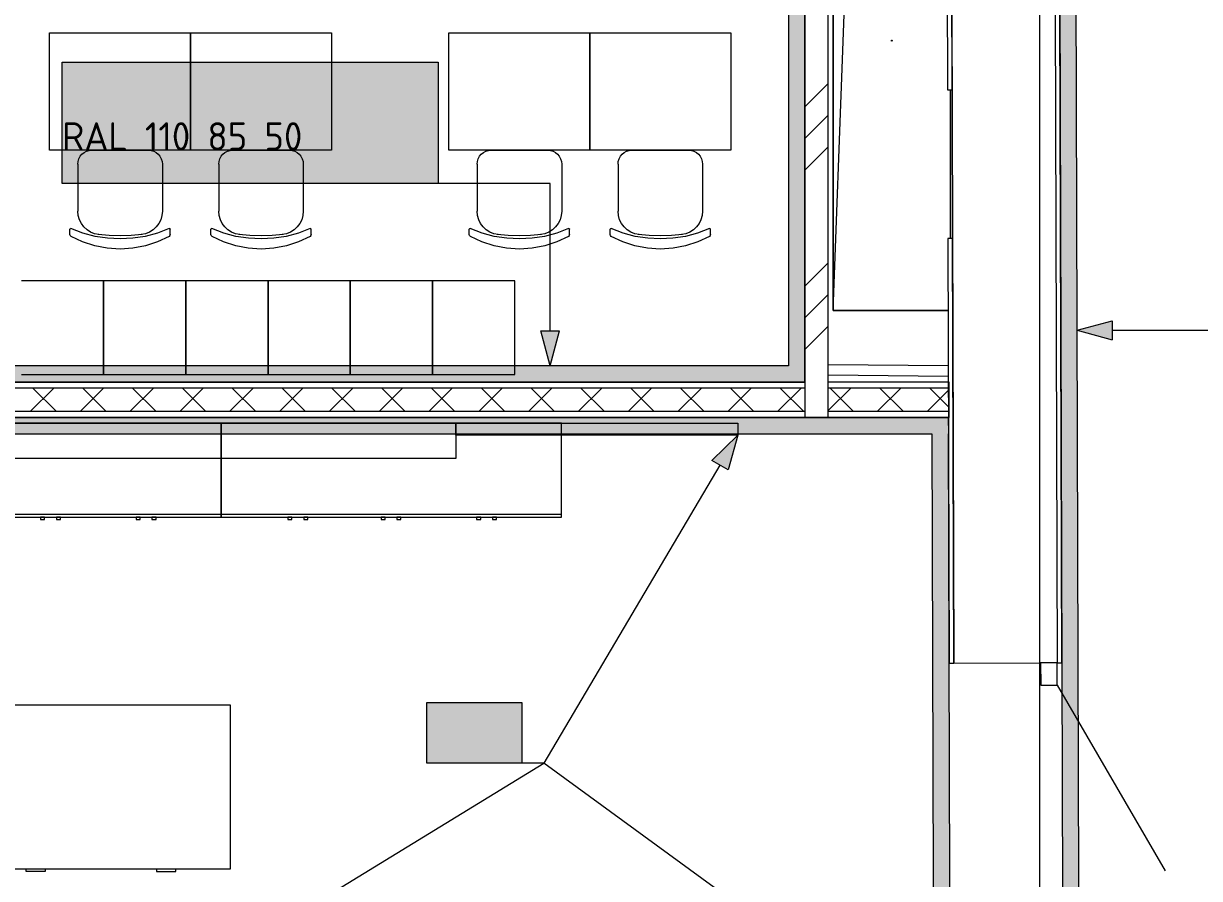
# Model space of a CAD drawing. Header units: millimetres. Extents: x 0 to 1189, y 0 to 841.
# Drawn here: x 260.4 to 310.5, y 551.7 to 588.1 of the extents above; entities that cross this region are included whole.
import ezdxf

# ---------------------------------------------------------------- set-up
doc = ezdxf.new("R2010")
doc.units = ezdxf.units.MM

msp = doc.modelspace()

# ---------------------------------------------------------------- hatches: boundary and pattern name
at = {"true_color": 0xf1d696}
h = msp.add_hatch(color=41, dxfattribs=at)
h.dxf.hatch_style = 2
h.paths.add_polyline_path([(305.511467, 494.621526), (304.811466, 494.621526), (304.343465, 651.257766), (305.043466, 651.257766)])
h = msp.add_hatch(color=41, dxfattribs=at)
h.dxf.hatch_style = 2
h.paths.add_polyline_path([(292.970448, 602.619691), (293.670449, 602.619691), (293.670449, 573.571647), (292.970448, 573.571647)])
at = {"true_color": 0xffffff}
h = msp.add_hatch(color=7, dxfattribs=at)
h.dxf.hatch_style = 2
h.paths.add_polyline_path([(262.0484, 586.504667), (278.061425, 586.504667), (278.061425, 581.327659), (262.0484, 581.327659)])
at = {"true_color": 0x0077b0}
h = msp.add_hatch(color=144, dxfattribs=at)
h.paths.add_polyline_path([(274.828326, 585.108026), (274.828326, 585.915005), (274.798836, 586.071688), (274.709815, 586.202739), (274.581175, 586.289142), (274.424836, 586.318494), (274.26836, 586.289142), (274.137102, 586.202739), (274.049665, 586.071688), (274.021347, 585.915005), (274.021347, 585.108026), (274.049665, 584.951687), (274.137102, 584.823047), (274.26836, 584.734026), (274.424836, 584.704536), (274.581175, 584.734026), (274.709815, 584.823047), (274.798836, 584.951687)])
h.paths.add_polyline_path([(275.028968, 585.108026), (275.017815, 584.98737), (274.984389, 584.875344), (274.928742, 584.77231), (274.850926, 584.678629), (274.759157, 584.60133), (274.657105, 584.54682), (274.54544, 584.514531), (274.424836, 584.503894), (274.303104, 584.514531), (274.191397, 584.54682), (274.089198, 584.60133), (273.995991, 584.678629), (273.918261, 584.77231), (273.862803, 584.875344), (273.829567, 584.98737), (273.818499, 585.108026), (273.818499, 585.915005), (273.829567, 586.036737), (273.862803, 586.148445), (273.918261, 586.250643), (273.995991, 586.34385), (274.089198, 586.421666), (274.191397, 586.477313), (274.303104, 586.510739), (274.424836, 586.521893), (274.545492, 586.510782), (274.657518, 586.477658), (274.760552, 586.422829), (274.854233, 586.346606), (274.930137, 586.252969), (274.984802, 586.149823), (275.017866, 586.037168), (275.028968, 585.915005)])
h = msp.add_hatch(color=144, dxfattribs=at)
h.dxf.hatch_style = 2
h.paths.add_polyline_path([(277.353038, 585.511515), (277.149639, 585.511515), (277.076121, 585.536802), (277.050972, 585.612939), (277.076121, 585.689076), (277.149639, 585.714363), (277.353038, 585.714363), (277.469964, 585.7371), (277.56746, 585.802006), (277.633606, 585.899915), (277.655104, 586.016429), (277.633606, 586.133355), (277.56746, 586.230851), (277.469964, 586.296997), (277.353038, 586.318494), (276.949548, 586.318494), (276.873411, 586.343988), (276.848124, 586.419918), (276.873411, 586.49633), (276.949548, 586.521893), (277.353038, 586.521893), (277.453471, 586.512858), (277.546721, 586.485582), (277.632013, 586.439805), (277.708571, 586.37527), (277.773537, 586.296799), (277.820261, 586.210525), (277.848485, 586.116913), (277.857951, 586.016429), (277.845324, 585.897418), (277.807377, 585.790292), (277.744004, 585.695363), (277.655104, 585.612939), (277.744004, 585.530515), (277.807377, 585.435585), (277.845324, 585.32846), (277.857951, 585.209449), (277.857951, 585.006051), (277.848485, 584.906005), (277.820261, 584.813401), (277.773537, 584.728238), (277.708571, 584.650517), (277.63085, 584.585982), (277.545687, 584.540205), (277.453083, 584.512929), (277.353038, 584.503894), (276.949548, 584.503894), (276.873411, 584.527803), (276.848124, 584.602561), (276.873411, 584.678974), (276.949548, 584.704536), (277.353038, 584.704536), (277.469964, 584.727343), (277.56746, 584.794384), (277.633606, 584.89126), (277.655104, 585.008807), (277.655104, 585.209449), (277.633606, 585.326376), (277.56746, 585.423872), (277.469964, 585.490018)])
h = msp.add_hatch(color=144, dxfattribs=at)
h.dxf.hatch_style = 2
h.paths.add_polyline_path([(276.34195, 585.006051), (275.534971, 585.006051), (275.458834, 585.031614), (275.433547, 585.108026), (275.458834, 585.184162), (275.534971, 585.209449), (276.34195, 585.209449), (276.418087, 585.184162), (276.443374, 585.108026), (276.418087, 585.031614)])
h = msp.add_hatch(color=144, dxfattribs=at)
h.dxf.hatch_style = 2
h.paths.add_polyline_path([(305.270466, 575.081649), (306.763469, 575.48165), (306.763469, 574.681649)])
h = msp.add_hatch(color=144, dxfattribs=at)
h.dxf.hatch_style = 2
h.paths.add_polyline_path([(282.833432, 573.571647), (282.433431, 575.064649), (283.233433, 575.064649)])
at = {"true_color": 0xdcd214}
h = msp.add_hatch(color=52, dxfattribs=at)
h.dxf.hatch_style = 2
h.paths.add_polyline_path([(292.970448, 573.571647), (292.970448, 572.871646), (240.398367, 572.871646), (240.398367, 573.571647)])
h = msp.add_hatch(color=52, dxfattribs=at)
h.dxf.hatch_style = 2
h.paths.add_polyline_path([(292.970448, 573.571647), (293.670449, 573.571647), (293.670449, 572.871646)])
h = msp.add_hatch(color=52, dxfattribs=at)
h.dxf.hatch_style = 2
h.paths.add_polyline_path([(292.970448, 572.871646), (292.970448, 573.571647), (293.670449, 572.871646)])
at = {"true_color": 0xf1d696}
h = msp.add_hatch(color=41, dxfattribs=at)
h.dxf.hatch_style = 2
h.paths.add_polyline_path([(240.398367, 570.671643), (240.398367, 571.371644), (299.080457, 571.371644), (299.082457, 570.671643)])
h = msp.add_hatch(color=41, dxfattribs=at)
h.dxf.hatch_style = 2
h.paths.add_polyline_path([(299.780458, 571.371644), (299.082457, 570.671643), (299.080457, 571.371644)])
h = msp.add_hatch(color=41, dxfattribs=at)
h.dxf.hatch_style = 2
h.paths.add_polyline_path([(299.082457, 570.671643), (299.778458, 571.369644), (299.782458, 570.671643)])
at = {"true_color": 0x999999}
h = msp.add_hatch(color=253, dxfattribs=at)
h.dxf.hatch_style = 2
h.paths.add_polyline_path([(290.818444, 571.121643), (290.818444, 570.621642), (278.818426, 570.621642), (278.818426, 571.121643)])
at = {"true_color": 0x0077b0}
h = msp.add_hatch(color=144, dxfattribs=at)
h.dxf.hatch_style = 2
h.paths.add_polyline_path([(290.818444, 570.621642), (290.404444, 569.13264), (289.715443, 569.539641)])
at = {"true_color": 0xf1d696}
h = msp.add_hatch(color=41, dxfattribs=at)
h.dxf.hatch_style = 2
h.paths.add_polyline_path([(299.782458, 570.671643), (299.996458, 499.475534), (299.296457, 499.475534), (299.082457, 570.671643)])
at = {"true_color": 0xffffff}
h = msp.add_hatch(color=7, dxfattribs=at)
h.dxf.hatch_style = 2
h.paths.add_polyline_path([(277.576424, 559.230625), (281.61743, 559.230625), (281.61743, 556.642621), (277.576424, 556.642621)])
h = msp.add_hatch(color=7, dxfattribs=at)
h.dxf.hatch_style = 2
h.paths.add_polyline_path([(277.576424, 559.230625), (281.61743, 559.230625), (281.61743, 556.642621), (277.576424, 556.642621)])
h = msp.add_hatch(color=7, dxfattribs=at)
h.dxf.hatch_style = 2
h.paths.add_polyline_path([(277.576424, 559.230625), (281.61743, 559.230625), (281.61743, 556.642621), (277.576424, 556.642621)])
at = {"true_color": 0x0077b0}
h = msp.add_hatch(color=144, dxfattribs=at)
h.paths.add_polyline_path([(278.787559, 557.834717), (278.787559, 558.641696), (278.758069, 558.798379), (278.669048, 558.92943), (278.540408, 559.015833), (278.38407, 559.045186), (278.227594, 559.015833), (278.096335, 558.92943), (278.008899, 558.798379), (277.98058, 558.641696), (277.98058, 557.834717), (278.008899, 557.678378), (278.096335, 557.549739), (278.227594, 557.460717), (278.38407, 557.431227), (278.540408, 557.460717), (278.669048, 557.549739), (278.758069, 557.678378)])
h.paths.add_polyline_path([(278.988202, 557.834717), (278.977048, 557.714061), (278.943622, 557.602035), (278.887975, 557.499001), (278.810159, 557.40532), (278.71839, 557.328021), (278.616338, 557.273511), (278.504674, 557.241222), (278.38407, 557.230585), (278.262337, 557.241222), (278.15063, 557.273511), (278.048431, 557.328021), (277.955224, 557.40532), (277.877494, 557.499001), (277.822037, 557.602035), (277.7888, 557.714061), (277.777733, 557.834717), (277.777733, 558.641696), (277.7888, 558.763428), (277.822037, 558.875136), (277.877494, 558.977334), (277.955224, 559.070542), (278.048431, 559.148358), (278.15063, 559.204005), (278.262337, 559.237431), (278.38407, 559.248584), (278.504726, 559.237474), (278.616752, 559.204349), (278.719786, 559.14952), (278.813466, 559.073298), (278.889371, 558.97966), (278.944036, 558.876514), (278.9771, 558.763859), (278.988202, 558.641696)])
h = msp.add_hatch(color=144, dxfattribs=at)
h.paths.add_polyline_path([(278.787559, 557.834717), (278.787559, 558.641696), (278.758069, 558.798379), (278.669048, 558.92943), (278.540408, 559.015833), (278.38407, 559.045186), (278.227594, 559.015833), (278.096335, 558.92943), (278.008899, 558.798379), (277.98058, 558.641696), (277.98058, 557.834717), (278.008899, 557.678378), (278.096335, 557.549739), (278.227594, 557.460717), (278.38407, 557.431227), (278.540408, 557.460717), (278.669048, 557.549739), (278.758069, 557.678378)])
h.paths.add_polyline_path([(278.988202, 557.834717), (278.977048, 557.714061), (278.943622, 557.602035), (278.887975, 557.499001), (278.810159, 557.40532), (278.71839, 557.328021), (278.616338, 557.273511), (278.504674, 557.241222), (278.38407, 557.230585), (278.262337, 557.241222), (278.15063, 557.273511), (278.048431, 557.328021), (277.955224, 557.40532), (277.877494, 557.499001), (277.822037, 557.602035), (277.7888, 557.714061), (277.777733, 557.834717), (277.777733, 558.641696), (277.7888, 558.763428), (277.822037, 558.875136), (277.877494, 558.977334), (277.955224, 559.070542), (278.048431, 559.148358), (278.15063, 559.204005), (278.262337, 559.237431), (278.38407, 559.248584), (278.504726, 559.237474), (278.616752, 559.204349), (278.719786, 559.14952), (278.813466, 559.073298), (278.889371, 558.97966), (278.944036, 558.876514), (278.9771, 558.763859), (278.988202, 558.641696)])
h = msp.add_hatch(color=144, dxfattribs=at)
h.paths.add_polyline_path([(278.787559, 557.834717), (278.787559, 558.641696), (278.758069, 558.798379), (278.669048, 558.92943), (278.540408, 559.015833), (278.38407, 559.045186), (278.227594, 559.015833), (278.096335, 558.92943), (278.008899, 558.798379), (277.98058, 558.641696), (277.98058, 557.834717), (278.008899, 557.678378), (278.096335, 557.549739), (278.227594, 557.460717), (278.38407, 557.431227), (278.540408, 557.460717), (278.669048, 557.549739), (278.758069, 557.678378)])
h.paths.add_polyline_path([(278.988202, 557.834717), (278.977048, 557.714061), (278.943622, 557.602035), (278.887975, 557.499001), (278.810159, 557.40532), (278.71839, 557.328021), (278.616338, 557.273511), (278.504674, 557.241222), (278.38407, 557.230585), (278.262337, 557.241222), (278.15063, 557.273511), (278.048431, 557.328021), (277.955224, 557.40532), (277.877494, 557.499001), (277.822037, 557.602035), (277.7888, 557.714061), (277.777733, 557.834717), (277.777733, 558.641696), (277.7888, 558.763428), (277.822037, 558.875136), (277.877494, 558.977334), (277.955224, 559.070542), (278.048431, 559.148358), (278.15063, 559.204005), (278.262337, 559.237431), (278.38407, 559.248584), (278.504726, 559.237474), (278.616752, 559.204349), (278.719786, 559.14952), (278.813466, 559.073298), (278.889371, 558.97966), (278.944036, 558.876514), (278.9771, 558.763859), (278.988202, 558.641696)])
h = msp.add_hatch(color=144, dxfattribs=at)
h.dxf.hatch_style = 2
h.paths.add_polyline_path([(281.210679, 558.904075), (280.979169, 558.672564), (280.908613, 558.641696), (280.832477, 558.666983), (280.80719, 558.74312), (280.835301, 558.813675), (281.230523, 559.208897), (281.271313, 559.238249), (281.312103, 559.248584), (281.388239, 559.223021), (281.413526, 559.146609), (281.413526, 557.329252), (281.388239, 557.254494), (281.312103, 557.230585), (281.235966, 557.254494), (281.210679, 557.329252)])
h = msp.add_hatch(color=144, dxfattribs=at)
h.dxf.hatch_style = 2
h.paths.add_polyline_path([(281.210679, 558.904075), (280.979169, 558.672564), (280.908613, 558.641696), (280.832477, 558.666983), (280.80719, 558.74312), (280.835301, 558.813675), (281.230523, 559.208897), (281.271313, 559.238249), (281.312103, 559.248584), (281.388239, 559.223021), (281.413526, 559.146609), (281.413526, 557.329252), (281.388239, 557.254494), (281.312103, 557.230585), (281.235966, 557.254494), (281.210679, 557.329252)])
h = msp.add_hatch(color=144, dxfattribs=at)
h.dxf.hatch_style = 2
h.paths.add_polyline_path([(281.210679, 558.904075), (280.979169, 558.672564), (280.908613, 558.641696), (280.832477, 558.666983), (280.80719, 558.74312), (280.835301, 558.813675), (281.230523, 559.208897), (281.271313, 559.238249), (281.312103, 559.248584), (281.388239, 559.223021), (281.413526, 559.146609), (281.413526, 557.329252), (281.388239, 557.254494), (281.312103, 557.230585), (281.235966, 557.254494), (281.210679, 557.329252)])
h = msp.add_hatch(color=144, dxfattribs=at)
h.dxf.hatch_style = 2
h.paths.add_polyline_path([(280.3011, 557.732742), (279.49412, 557.732742), (279.417984, 557.758305), (279.392697, 557.834717), (279.417984, 557.910853), (279.49412, 557.93614), (280.3011, 557.93614), (280.377236, 557.910853), (280.402523, 557.834717), (280.377236, 557.758305)])
h = msp.add_hatch(color=144, dxfattribs=at)
h.dxf.hatch_style = 2
h.paths.add_polyline_path([(280.3011, 557.732742), (279.49412, 557.732742), (279.417984, 557.758305), (279.392697, 557.834717), (279.417984, 557.910853), (279.49412, 557.93614), (280.3011, 557.93614), (280.377236, 557.910853), (280.402523, 557.834717), (280.377236, 557.758305)])
h = msp.add_hatch(color=144, dxfattribs=at)
h.dxf.hatch_style = 2
h.paths.add_polyline_path([(280.3011, 557.732742), (279.49412, 557.732742), (279.417984, 557.758305), (279.392697, 557.834717), (279.417984, 557.910853), (279.49412, 557.93614), (280.3011, 557.93614), (280.377236, 557.910853), (280.402523, 557.834717), (280.377236, 557.758305)])

# ---------------------------------------------------------------- linework, layer by layer
at = {"color": 7, "lineweight": 0}
for points in [[(303.672464, 237.628134), (303.672464, 730.151886)], [(304.343465, 651.257766), (304.813466, 493.921525)], [(305.511467, 494.621526), (305.043466, 651.257766)], [(299.620458, 625.620727), (299.740458, 585.321665)], [(299.819458, 625.620727), (300.013458, 560.901628)], [(299.940458, 585.322665), (299.820458, 625.620727)], [(304.219465, 625.633727), (304.413465, 560.914628)], [(304.613465, 560.914628), (304.419465, 625.634727)], [(292.970448, 603.319692), (292.970448, 573.571647)], [(293.670449, 602.619691), (293.670449, 571.371644)], [(293.670449, 573.571647), (293.670449, 602.619691)], [(294.67045, 571.371644), (294.67045, 598.919686)], [(294.87245, 575.919651), (294.87245, 598.919686)], [(294.87245, 598.919686), (294.87245, 575.919651)], [(294.87245, 575.919651), (295.705452, 598.086684)], [(297.347454, 587.419668), (297.372454, 587.444668), (297.397454, 587.419668)], [(297.397454, 587.419668), (297.372454, 587.394668), (297.347454, 587.419668)], [(297.348454, 587.426668), (297.372454, 587.444668), (297.384454, 587.441668)], [(297.372454, 587.394668), (297.348454, 587.413668)], [(297.397454, 587.419668), (297.384454, 587.398668)], [(293.670449, 584.593664), (294.67045, 585.593665)], [(299.740458, 585.321665), (299.940458, 585.322665)], [(299.872458, 585.321665), (299.872458, 578.994655)], [(299.872458, 578.994655), (299.872458, 585.321665)], [(293.670449, 583.244662), (294.67045, 584.244663)], [(293.670449, 581.89566), (294.67045, 582.895661)], [(299.957458, 578.994655), (299.757458, 578.994655)], [(299.757458, 578.994655), (299.812458, 560.900628)], [(300.012458, 560.901628), (299.957458, 578.994655)], [(293.670449, 576.960652), (294.67045, 577.960654)], [(293.670449, 575.61165), (294.67045, 576.611652)], [(299.767458, 575.919651), (294.87245, 575.919651)], [(294.87245, 575.919651), (299.767458, 575.919651)], [(293.670449, 574.261648), (294.67045, 575.26165)], [(292.970448, 573.571647), (240.398367, 573.571647)], [(293.670449, 572.871646), (293.670449, 573.571647)], [(299.774458, 573.564647), (294.67045, 573.611647)], [(293.670449, 572.871646), (239.698366, 572.871646)], [(239.698366, 572.871646), (293.670449, 572.871646)], [(299.775458, 573.119646), (294.67045, 573.166646)], [(299.814458, 572.871646), (294.67045, 572.871646)], [(299.814458, 571.371644), (299.814458, 572.871646)], [(293.670449, 572.621646), (239.698366, 572.621646)], [(260.693398, 571.621644), (261.6934, 572.621646)], [(261.8074, 571.621644), (260.807398, 572.621646)], [(262.814402, 571.621644), (263.814403, 572.621646)], [(263.928403, 571.621644), (262.928402, 572.621646)], [(264.936405, 571.621644), (265.936406, 572.621646)], [(266.049406, 571.621644), (265.049405, 572.621646)], [(267.057408, 571.621644), (268.05741, 572.621646)], [(268.17141, 571.621644), (267.171408, 572.621646)], [(269.178411, 571.621644), (270.178413, 572.621646)], [(270.292413, 571.621644), (269.292411, 572.621646)], [(271.300414, 571.621644), (272.300416, 572.621646)], [(272.413416, 571.621644), (271.413415, 572.621646)], [(273.421418, 571.621644), (274.421419, 572.621646)], [(274.535419, 571.621644), (273.535418, 572.621646)], [(275.542421, 571.621644), (276.542422, 572.621646)], [(276.656423, 571.621644), (275.656421, 572.621646)], [(277.663424, 571.621644), (278.663426, 572.621646)], [(278.777426, 571.621644), (277.777424, 572.621646)], [(279.785427, 571.621644), (280.785429, 572.621646)], [(280.899429, 571.621644), (279.899428, 572.621646)], [(281.906431, 571.621644), (282.906432, 572.621646)], [(283.020432, 571.621644), (282.020431, 572.621646)], [(284.027434, 571.621644), (285.027435, 572.621646)], [(285.141436, 571.621644), (284.141434, 572.621646)], [(286.149437, 571.621644), (287.149439, 572.621646)], [(287.263439, 571.621644), (286.263437, 572.621646)], [(288.27044, 571.621644), (289.270442, 572.621646)], [(289.384442, 571.621644), (288.384441, 572.621646)], [(290.391444, 571.621644), (291.391445, 572.621646)], [(291.505445, 571.621644), (290.505444, 572.621646)], [(292.513447, 571.621644), (293.513448, 572.621646)], [(293.627449, 571.621644), (292.627447, 572.621646)], [(294.67045, 571.658644), (295.634452, 572.621646)], [(299.814458, 572.621646), (294.67045, 572.621646)], [(295.748452, 571.621644), (294.74845, 572.621646)], [(296.755453, 571.621644), (297.755455, 572.621646)], [(297.869455, 571.621644), (296.869454, 572.621646)], [(298.877457, 571.621644), (299.814458, 572.559645)], [(299.814458, 571.798644), (298.991457, 572.621646)], [(293.670449, 571.621644), (239.698366, 571.621644)], [(239.698366, 571.371644), (293.670449, 571.371644)], [(299.780458, 571.371644), (239.698366, 571.371644)], [(293.670449, 571.371644), (294.67045, 571.371644)], [(299.814458, 571.621644), (294.67045, 571.621644)], [(294.67045, 571.371644), (299.814458, 571.371644)], [(299.780458, 571.371644), (299.782458, 570.671643)], [(240.398367, 570.671643), (299.082457, 570.671643)], [(299.082457, 570.671643), (299.296457, 499.475534)], [(299.996458, 499.475534), (299.782458, 570.671643)], [(299.812458, 560.900628), (300.012458, 560.901628)], [(300.013458, 560.901628), (303.713464, 560.912628)], [(304.413465, 560.914628), (303.713464, 560.912628)], [(303.713464, 560.912628), (303.716464, 559.962626)], [(304.416465, 559.964626), (304.413465, 560.914628)], [(304.413465, 560.914628), (304.613465, 560.914628)], [(303.716464, 559.962626), (304.416465, 559.964626)], [(304.416465, 559.964626), (309.014472, 552.053614)]]:
    msp.add_lwpolyline(points, dxfattribs=at)
at = {"color": 253, "lineweight": 0, "true_color": 0x999999}
for points in [[(261.5184, 582.756661), (261.5184, 587.756669)], [(261.5184, 587.756669), (267.518409, 587.756669)], [(267.518409, 587.756669), (267.518409, 582.756661)], [(267.518409, 582.756661), (267.518409, 587.756669)], [(267.518409, 587.756669), (273.518418, 587.756669)], [(273.518418, 587.756669), (273.518418, 582.756661)], [(278.518426, 582.756661), (278.518426, 587.756669)], [(278.518426, 587.756669), (284.518435, 587.756669)], [(284.518435, 587.756669), (284.518435, 582.756661)], [(284.518435, 582.756661), (284.518435, 587.756669)], [(284.518435, 587.756669), (290.518444, 587.756669)], [(290.518444, 587.756669), (290.518444, 582.756661)], [(267.518409, 582.756661), (261.5184, 582.756661)], [(262.719401, 582.15666), (262.731606, 582.277762), (262.766605, 582.390473), (262.82197, 582.492403), (262.895277, 582.581161), (262.984099, 582.654356), (263.086011, 582.709598), (263.198588, 582.744497), (263.319402, 582.756661)], [(262.719401, 582.15666), (262.731606, 582.277762), (262.766605, 582.390473), (262.82197, 582.492403), (262.895277, 582.581161), (262.984099, 582.654356), (263.086011, 582.709598), (263.198588, 582.744497), (263.319402, 582.756661)], [(263.318402, 582.756661), (265.719406, 582.756661)], [(263.318402, 582.756661), (265.719406, 582.756661)], [(265.719406, 582.756661), (265.840221, 582.744497), (265.952797, 582.709598), (266.054709, 582.654356), (266.143532, 582.581161), (266.216838, 582.492403), (266.272204, 582.390473), (266.307202, 582.277762), (266.319407, 582.15666)], [(265.719406, 582.756661), (265.840221, 582.744497), (265.952797, 582.709598), (266.054709, 582.654356), (266.143532, 582.581161), (266.216838, 582.492403), (266.272204, 582.390473), (266.307202, 582.277762), (266.319407, 582.15666)], [(273.518418, 582.756661), (267.518409, 582.756661)], [(268.719411, 582.15666), (268.731616, 582.277762), (268.766614, 582.390473), (268.821979, 582.492403), (268.895286, 582.581161), (268.984108, 582.654356), (269.08602, 582.709598), (269.198597, 582.744497), (269.319411, 582.756661)], [(268.719411, 582.15666), (268.731616, 582.277762), (268.766614, 582.390473), (268.821979, 582.492403), (268.895286, 582.581161), (268.984108, 582.654356), (269.08602, 582.709598), (269.198597, 582.744497), (269.319411, 582.756661)], [(269.318411, 582.756661), (271.719415, 582.756661)], [(269.318411, 582.756661), (271.719415, 582.756661)], [(271.719415, 582.756661), (271.84023, 582.744497), (271.952806, 582.709598), (272.054718, 582.654356), (272.143541, 582.581161), (272.216848, 582.492403), (272.272213, 582.390473), (272.307211, 582.277762), (272.319416, 582.15666)], [(271.719415, 582.756661), (271.84023, 582.744497), (271.952806, 582.709598), (272.054718, 582.654356), (272.143541, 582.581161), (272.216848, 582.492403), (272.272213, 582.390473), (272.307211, 582.277762), (272.319416, 582.15666)], [(284.518435, 582.756661), (278.518426, 582.756661)], [(279.719427, 582.15666), (279.731632, 582.277762), (279.766631, 582.390473), (279.821996, 582.492403), (279.895303, 582.581161), (279.984125, 582.654356), (280.086037, 582.709598), (280.198614, 582.744497), (280.319428, 582.756661)], [(279.719427, 582.15666), (279.731632, 582.277762), (279.766631, 582.390473), (279.821996, 582.492403), (279.895303, 582.581161), (279.984125, 582.654356), (280.086037, 582.709598), (280.198614, 582.744497), (280.319428, 582.756661)], [(280.318428, 582.756661), (282.719432, 582.756661)], [(280.318428, 582.756661), (282.719432, 582.756661)], [(282.719432, 582.756661), (282.840247, 582.744497), (282.952823, 582.709598), (283.054735, 582.654356), (283.143558, 582.581161), (283.216864, 582.492403), (283.27223, 582.390473), (283.307228, 582.277762), (283.319433, 582.15666)], [(282.719432, 582.756661), (282.840247, 582.744497), (282.952823, 582.709598), (283.054735, 582.654356), (283.143558, 582.581161), (283.216864, 582.492403), (283.27223, 582.390473), (283.307228, 582.277762), (283.319433, 582.15666)], [(290.518444, 582.756661), (284.518435, 582.756661)], [(285.719437, 582.15666), (285.731642, 582.277762), (285.76664, 582.390473), (285.822005, 582.492403), (285.895312, 582.581161), (285.984134, 582.654356), (286.086046, 582.709598), (286.198623, 582.744497), (286.319437, 582.756661)], [(285.719437, 582.15666), (285.731642, 582.277762), (285.76664, 582.390473), (285.822005, 582.492403), (285.895312, 582.581161), (285.984134, 582.654356), (286.086046, 582.709598), (286.198623, 582.744497), (286.319437, 582.756661)], [(286.318437, 582.756661), (288.719441, 582.756661)], [(286.318437, 582.756661), (288.719441, 582.756661)], [(288.719441, 582.756661), (288.840256, 582.744497), (288.952832, 582.709598), (289.054744, 582.654356), (289.143567, 582.581161), (289.216873, 582.492403), (289.272239, 582.390473), (289.307237, 582.277762), (289.319442, 582.15666)], [(288.719441, 582.756661), (288.840256, 582.744497), (288.952832, 582.709598), (289.054744, 582.654356), (289.143567, 582.581161), (289.216873, 582.492403), (289.272239, 582.390473), (289.307237, 582.277762), (289.319442, 582.15666)], [(262.719401, 582.15666), (262.719401, 580.153657)], [(262.719401, 582.15666), (262.719401, 580.153657)], [(266.319407, 582.15666), (266.319407, 580.153657)], [(266.319407, 582.15666), (266.319407, 580.153657)], [(268.719411, 582.15666), (268.719411, 580.153657)], [(268.719411, 582.15666), (268.719411, 580.153657)], [(272.319416, 582.15666), (272.319416, 580.153657)], [(272.319416, 582.15666), (272.319416, 580.153657)], [(279.719427, 582.15666), (279.719427, 580.153657)], [(279.719427, 582.15666), (279.719427, 580.153657)], [(283.319433, 582.15666), (283.319433, 580.153657)], [(283.319433, 582.15666), (283.319433, 580.153657)], [(285.719437, 582.15666), (285.719437, 580.153657)], [(285.719437, 582.15666), (285.719437, 580.153657)], [(289.319442, 582.15666), (289.319442, 580.153657)], [(289.319442, 582.15666), (289.319442, 580.153657)], [(263.619403, 579.158656), (263.434018, 579.195298), (263.263199, 579.263921), (263.110076, 579.361068), (262.977777, 579.483281), (262.869431, 579.627104), (262.788167, 579.789078), (262.737114, 579.965749), (262.719401, 580.153657)], [(263.619403, 579.158656), (263.434018, 579.195298), (263.263199, 579.263921), (263.110076, 579.361068), (262.977777, 579.483281), (262.869431, 579.627104), (262.788167, 579.789078), (262.737114, 579.965749), (262.719401, 580.153657)], [(266.319407, 580.153657), (266.301694, 579.965749), (266.250641, 579.789078), (266.169377, 579.627104), (266.061031, 579.483281), (265.928732, 579.361068), (265.775609, 579.263921), (265.604791, 579.195298), (265.419406, 579.158656)], [(266.319407, 580.153657), (266.301694, 579.965749), (266.250641, 579.789078), (266.169377, 579.627104), (266.061031, 579.483281), (265.928732, 579.361068), (265.775609, 579.263921), (265.604791, 579.195298), (265.419406, 579.158656)], [(269.619412, 579.158656), (269.434027, 579.195298), (269.263208, 579.263921), (269.110085, 579.361068), (268.977786, 579.483281), (268.86944, 579.627104), (268.788176, 579.789078), (268.737123, 579.965749), (268.719411, 580.153657)], [(269.619412, 579.158656), (269.434027, 579.195298), (269.263208, 579.263921), (269.110085, 579.361068), (268.977786, 579.483281), (268.86944, 579.627104), (268.788176, 579.789078), (268.737123, 579.965749), (268.719411, 580.153657)], [(272.319416, 580.153657), (272.301703, 579.965749), (272.25065, 579.789078), (272.169387, 579.627104), (272.061041, 579.483281), (271.928742, 579.361068), (271.775618, 579.263921), (271.6048, 579.195298), (271.419415, 579.158656)], [(272.319416, 580.153657), (272.301703, 579.965749), (272.25065, 579.789078), (272.169387, 579.627104), (272.061041, 579.483281), (271.928742, 579.361068), (271.775618, 579.263921), (271.6048, 579.195298), (271.419415, 579.158656)], [(280.619429, 579.158656), (280.434044, 579.195298), (280.263225, 579.263921), (280.110102, 579.361068), (279.977803, 579.483281), (279.869457, 579.627104), (279.788193, 579.789078), (279.73714, 579.965749), (279.719427, 580.153657)], [(280.619429, 579.158656), (280.434044, 579.195298), (280.263225, 579.263921), (280.110102, 579.361068), (279.977803, 579.483281), (279.869457, 579.627104), (279.788193, 579.789078), (279.73714, 579.965749), (279.719427, 580.153657)], [(283.319433, 580.153657), (283.30172, 579.965749), (283.250667, 579.789078), (283.169403, 579.627104), (283.061057, 579.483281), (282.928758, 579.361068), (282.775635, 579.263921), (282.604817, 579.195298), (282.419431, 579.158656)], [(283.319433, 580.153657), (283.30172, 579.965749), (283.250667, 579.789078), (283.169403, 579.627104), (283.061057, 579.483281), (282.928758, 579.361068), (282.775635, 579.263921), (282.604817, 579.195298), (282.419431, 579.158656)], [(286.619438, 579.158656), (286.434053, 579.195298), (286.263234, 579.263921), (286.110111, 579.361068), (285.977812, 579.483281), (285.869466, 579.627104), (285.788202, 579.789078), (285.737149, 579.965749), (285.719437, 580.153657)], [(286.619438, 579.158656), (286.434053, 579.195298), (286.263234, 579.263921), (286.110111, 579.361068), (285.977812, 579.483281), (285.869466, 579.627104), (285.788202, 579.789078), (285.737149, 579.965749), (285.719437, 580.153657)], [(289.319442, 580.153657), (289.301729, 579.965749), (289.250676, 579.789078), (289.169412, 579.627104), (289.061067, 579.483281), (288.928768, 579.361068), (288.775644, 579.263921), (288.604826, 579.195298), (288.419441, 579.158656)], [(289.319442, 580.153657), (289.301729, 579.965749), (289.250676, 579.789078), (289.169412, 579.627104), (289.061067, 579.483281), (288.928768, 579.361068), (288.775644, 579.263921), (288.604826, 579.195298), (288.419441, 579.158656)], [(262.384401, 579.383656), (262.393026, 579.404656), (262.414401, 579.413656), (262.427401, 579.410656)], [(262.384401, 579.383656), (262.393026, 579.404656), (262.414401, 579.413656), (262.427401, 579.410656)], [(262.384401, 579.166656), (262.384401, 579.383656)], [(262.384401, 579.166656), (262.384401, 579.383656)], [(266.611407, 579.410656), (266.107344, 579.22014), (265.587906, 579.08278), (265.057217, 578.999608), (264.519404, 578.971655), (263.981591, 578.999608), (263.450902, 579.08278), (262.931464, 579.22014), (262.427401, 579.410656)], [(266.611407, 579.410656), (266.107344, 579.22014), (265.587906, 579.08278), (265.057217, 578.999608), (264.519404, 578.971655), (263.981591, 578.999608), (263.450902, 579.08278), (262.931464, 579.22014), (262.427401, 579.410656)], [(266.611407, 579.410656), (266.624407, 579.413656), (266.645782, 579.404656), (266.654407, 579.383656)], [(266.611407, 579.410656), (266.624407, 579.413656), (266.645782, 579.404656), (266.654407, 579.383656)], [(266.654407, 579.166656), (266.654407, 579.383656)], [(266.654407, 579.166656), (266.654407, 579.383656)], [(268.38441, 579.383656), (268.393035, 579.404656), (268.41441, 579.413656), (268.42741, 579.410656)], [(268.38441, 579.383656), (268.393035, 579.404656), (268.41441, 579.413656), (268.42741, 579.410656)], [(268.38441, 579.166656), (268.38441, 579.383656)], [(268.38441, 579.166656), (268.38441, 579.383656)], [(272.611416, 579.410656), (272.107353, 579.22014), (271.587915, 579.08278), (271.057227, 578.999608), (270.519413, 578.971655), (269.9816, 578.999608), (269.450912, 579.08278), (268.931473, 579.22014), (268.42741, 579.410656)], [(272.611416, 579.410656), (272.107353, 579.22014), (271.587915, 579.08278), (271.057227, 578.999608), (270.519413, 578.971655), (269.9816, 578.999608), (269.450912, 579.08278), (268.931473, 579.22014), (268.42741, 579.410656)], [(272.611416, 579.410656), (272.624417, 579.413656), (272.645792, 579.404656), (272.654417, 579.383656)], [(272.611416, 579.410656), (272.624417, 579.413656), (272.645792, 579.404656), (272.654417, 579.383656)], [(272.654417, 579.166656), (272.654417, 579.383656)], [(272.654417, 579.166656), (272.654417, 579.383656)], [(279.384427, 579.383656), (279.393052, 579.404656), (279.414427, 579.413656), (279.427427, 579.410656)], [(279.384427, 579.383656), (279.393052, 579.404656), (279.414427, 579.413656), (279.427427, 579.410656)], [(279.384427, 579.166656), (279.384427, 579.383656)], [(279.384427, 579.166656), (279.384427, 579.383656)], [(283.611433, 579.410656), (283.10737, 579.22014), (282.587932, 579.08278), (282.057243, 578.999608), (281.51943, 578.971655), (280.981617, 578.999608), (280.450928, 579.08278), (279.93149, 579.22014), (279.427427, 579.410656)], [(283.611433, 579.410656), (283.10737, 579.22014), (282.587932, 579.08278), (282.057243, 578.999608), (281.51943, 578.971655), (280.981617, 578.999608), (280.450928, 579.08278), (279.93149, 579.22014), (279.427427, 579.410656)], [(283.611433, 579.410656), (283.624433, 579.413656), (283.645808, 579.404656), (283.654433, 579.383656)], [(283.611433, 579.410656), (283.624433, 579.413656), (283.645808, 579.404656), (283.654433, 579.383656)], [(283.654433, 579.166656), (283.654433, 579.383656)], [(283.654433, 579.166656), (283.654433, 579.383656)], [(285.384436, 579.383656), (285.393061, 579.404656), (285.414436, 579.413656), (285.427436, 579.410656)], [(285.384436, 579.383656), (285.393061, 579.404656), (285.414436, 579.413656), (285.427436, 579.410656)], [(285.384436, 579.166656), (285.384436, 579.383656)], [(285.384436, 579.166656), (285.384436, 579.383656)], [(289.611442, 579.410656), (289.107379, 579.22014), (288.587941, 579.08278), (288.057253, 578.999608), (287.519439, 578.971655), (286.981626, 578.999608), (286.450938, 579.08278), (285.931499, 579.22014), (285.427436, 579.410656)], [(289.611442, 579.410656), (289.107379, 579.22014), (288.587941, 579.08278), (288.057253, 578.999608), (287.519439, 578.971655), (286.981626, 578.999608), (286.450938, 579.08278), (285.931499, 579.22014), (285.427436, 579.410656)], [(289.611442, 579.410656), (289.624442, 579.413656), (289.645818, 579.404656), (289.654443, 579.383656)], [(289.611442, 579.410656), (289.624442, 579.413656), (289.645818, 579.404656), (289.654443, 579.383656)], [(289.654443, 579.166656), (289.654443, 579.383656)], [(289.654443, 579.166656), (289.654443, 579.383656)], [(262.431401, 579.081655), (262.397026, 579.11853), (262.384401, 579.166656)], [(262.431401, 579.081655), (262.397026, 579.11853), (262.384401, 579.166656)], [(266.607407, 579.081655), (266.114375, 578.847936), (265.597906, 578.678905), (265.064186, 578.576248), (264.519404, 578.541655), (263.974622, 578.576248), (263.440902, 578.678905), (262.924433, 578.847936), (262.431401, 579.081655)], [(266.607407, 579.081655), (266.114375, 578.847936), (265.597906, 578.678905), (265.064186, 578.576248), (264.519404, 578.541655), (263.974622, 578.576248), (263.440902, 578.678905), (262.924433, 578.847936), (262.431401, 579.081655)], [(265.460406, 579.163656), (264.99103, 579.12228), (264.519404, 579.108655), (264.047778, 579.12228), (263.578403, 579.163656)], [(265.460406, 579.163656), (264.99103, 579.12228), (264.519404, 579.108655), (264.047778, 579.12228), (263.578403, 579.163656)], [(266.654407, 579.166656), (266.641782, 579.11853), (266.607407, 579.081655)], [(266.654407, 579.166656), (266.641782, 579.11853), (266.607407, 579.081655)], [(268.43141, 579.081655), (268.397035, 579.11853), (268.38441, 579.166656)], [(268.43141, 579.081655), (268.397035, 579.11853), (268.38441, 579.166656)], [(272.607416, 579.081655), (272.114384, 578.847936), (271.597915, 578.678905), (271.064195, 578.576248), (270.519413, 578.541655), (269.974631, 578.576248), (269.440912, 578.678905), (268.924442, 578.847936), (268.43141, 579.081655)], [(272.607416, 579.081655), (272.114384, 578.847936), (271.597915, 578.678905), (271.064195, 578.576248), (270.519413, 578.541655), (269.974631, 578.576248), (269.440912, 578.678905), (268.924442, 578.847936), (268.43141, 579.081655)], [(271.460415, 579.163656), (270.991039, 579.12228), (270.519413, 579.108655), (270.047788, 579.12228), (269.578412, 579.163656)], [(271.460415, 579.163656), (270.991039, 579.12228), (270.519413, 579.108655), (270.047788, 579.12228), (269.578412, 579.163656)], [(272.654417, 579.166656), (272.641792, 579.11853), (272.607416, 579.081655)], [(272.654417, 579.166656), (272.641792, 579.11853), (272.607416, 579.081655)], [(279.431427, 579.081655), (279.397052, 579.11853), (279.384427, 579.166656)], [(279.431427, 579.081655), (279.397052, 579.11853), (279.384427, 579.166656)], [(283.607433, 579.081655), (283.114401, 578.847936), (282.597932, 578.678905), (282.064212, 578.576248), (281.51943, 578.541655), (280.974648, 578.576248), (280.440928, 578.678905), (279.924459, 578.847936), (279.431427, 579.081655)], [(283.607433, 579.081655), (283.114401, 578.847936), (282.597932, 578.678905), (282.064212, 578.576248), (281.51943, 578.541655), (280.974648, 578.576248), (280.440928, 578.678905), (279.924459, 578.847936), (279.431427, 579.081655)], [(282.460432, 579.163656), (281.991056, 579.12228), (281.51943, 579.108655), (281.047804, 579.12228), (280.578429, 579.163656)], [(282.460432, 579.163656), (281.991056, 579.12228), (281.51943, 579.108655), (281.047804, 579.12228), (280.578429, 579.163656)], [(283.654433, 579.166656), (283.641808, 579.11853), (283.607433, 579.081655)], [(283.654433, 579.166656), (283.641808, 579.11853), (283.607433, 579.081655)], [(285.431436, 579.081655), (285.397061, 579.11853), (285.384436, 579.166656)], [(285.431436, 579.081655), (285.397061, 579.11853), (285.384436, 579.166656)], [(289.607442, 579.081655), (289.11441, 578.847936), (288.597941, 578.678905), (288.064221, 578.576248), (287.519439, 578.541655), (286.974657, 578.576248), (286.440938, 578.678905), (285.924468, 578.847936), (285.431436, 579.081655)], [(289.607442, 579.081655), (289.11441, 578.847936), (288.597941, 578.678905), (288.064221, 578.576248), (287.519439, 578.541655), (286.974657, 578.576248), (286.440938, 578.678905), (285.924468, 578.847936), (285.431436, 579.081655)], [(288.460441, 579.163656), (287.991065, 579.12228), (287.519439, 579.108655), (287.047814, 579.12228), (286.578438, 579.163656)], [(288.460441, 579.163656), (287.991065, 579.12228), (287.519439, 579.108655), (287.047814, 579.12228), (286.578438, 579.163656)], [(289.654443, 579.166656), (289.641818, 579.11853), (289.607442, 579.081655)], [(289.654443, 579.166656), (289.641818, 579.11853), (289.607442, 579.081655)], [(263.818403, 577.191653), (260.318398, 577.191653)], [(267.318408, 577.191653), (263.818403, 577.191653)], [(263.818403, 577.191653), (263.818403, 573.191646)], [(263.818403, 573.191646), (263.818403, 577.191653)], [(270.818414, 577.191653), (267.318408, 577.191653)], [(267.318408, 577.191653), (267.318408, 573.191646)], [(267.318408, 573.191646), (267.318408, 577.191653)], [(274.318419, 577.191653), (270.818414, 577.191653)], [(270.818414, 577.191653), (270.818414, 573.191646)], [(270.818414, 573.191646), (270.818414, 577.191653)], [(277.818424, 577.191653), (274.318419, 577.191653)], [(274.318419, 577.191653), (274.318419, 573.191646)], [(274.318419, 573.191646), (274.318419, 577.191653)], [(281.31843, 577.191653), (277.818424, 577.191653)], [(277.818424, 577.191653), (277.818424, 573.191646)], [(277.818424, 573.191646), (277.818424, 577.191653)], [(281.31843, 573.191646), (281.31843, 577.191653)], [(260.318398, 573.191646), (263.818403, 573.191646)], [(263.818403, 573.191646), (267.318408, 573.191646)], [(267.318408, 573.191646), (270.818414, 573.191646)], [(270.818414, 573.191646), (274.318419, 573.191646)], [(274.318419, 573.191646), (277.818424, 573.191646)], [(277.818424, 573.191646), (281.31843, 573.191646)], [(268.818411, 571.121643), (254.318389, 571.121643)], [(258.818395, 571.121643), (278.818426, 571.121643)], [(268.818411, 567.121637), (268.818411, 571.121643)], [(268.818411, 571.121643), (268.818411, 567.121637)], [(283.318433, 571.121643), (268.818411, 571.121643)], [(278.818426, 571.121643), (278.818426, 569.621641)], [(278.818426, 570.621642), (278.818426, 571.121643)], [(278.818426, 571.121643), (290.818444, 571.121643)], [(283.318433, 567.121637), (283.318433, 571.121643)], [(290.818444, 571.121643), (290.818444, 570.621642)], [(290.818444, 570.621642), (278.818426, 570.621642)], [(278.818426, 569.621641), (258.818395, 569.621641)], [(254.318389, 567.242637), (268.818411, 567.242637)], [(254.318389, 567.121637), (268.818411, 567.121637)], [(261.301399, 567.121637), (261.127399, 567.121637)], [(261.127399, 567.121637), (261.127399, 567.019637)], [(261.127399, 567.019637), (261.301399, 567.019637)], [(261.301399, 567.019637), (261.301399, 567.121637)], [(261.9774, 567.121637), (261.8044, 567.121637)], [(261.8044, 567.121637), (261.8044, 567.019637)], [(261.8044, 567.019637), (261.9774, 567.019637)], [(261.9774, 567.019637), (261.9774, 567.121637)], [(265.371405, 567.121637), (265.197405, 567.121637)], [(265.197405, 567.121637), (265.197405, 567.019637)], [(265.197405, 567.019637), (265.371405, 567.019637)], [(265.371405, 567.019637), (265.371405, 567.121637)], [(266.048406, 567.121637), (265.874406, 567.121637)], [(265.874406, 567.121637), (265.874406, 567.019637)], [(265.874406, 567.019637), (266.048406, 567.019637)], [(266.048406, 567.019637), (266.048406, 567.121637)], [(268.818411, 567.242637), (283.318433, 567.242637)], [(268.818411, 567.121637), (283.318433, 567.121637)], [(271.832415, 567.121637), (271.658415, 567.121637)], [(271.658415, 567.121637), (271.658415, 567.019637)], [(271.658415, 567.019637), (271.832415, 567.019637)], [(271.832415, 567.019637), (271.832415, 567.121637)], [(272.509416, 567.121637), (272.335416, 567.121637)], [(272.335416, 567.121637), (272.335416, 567.019637)], [(272.335416, 567.019637), (272.509416, 567.019637)], [(272.509416, 567.019637), (272.509416, 567.121637)], [(275.801421, 567.121637), (275.627421, 567.121637)], [(275.627421, 567.121637), (275.627421, 567.019637)], [(275.627421, 567.019637), (275.801421, 567.019637)], [(275.801421, 567.019637), (275.801421, 567.121637)], [(276.477422, 567.121637), (276.304422, 567.121637)], [(276.304422, 567.121637), (276.304422, 567.019637)], [(276.304422, 567.019637), (276.477422, 567.019637)], [(276.477422, 567.019637), (276.477422, 567.121637)], [(279.871428, 567.121637), (279.697427, 567.121637)], [(279.697427, 567.121637), (279.697427, 567.019637)], [(279.697427, 567.019637), (279.871428, 567.019637)], [(279.871428, 567.019637), (279.871428, 567.121637)], [(280.548429, 567.121637), (280.374428, 567.121637)], [(280.374428, 567.121637), (280.374428, 567.019637)], [(280.374428, 567.019637), (280.548429, 567.019637)], [(280.548429, 567.019637), (280.548429, 567.121637)], [(258.198394, 559.121625), (269.198411, 559.121625)], [(269.198411, 559.121625), (269.198411, 552.121614)], [(269.198411, 552.121614), (258.198394, 552.121614)], [(260.513398, 552.031614), (260.513398, 552.121614)], [(261.331399, 552.031614), (260.513398, 552.031614)], [(261.331399, 552.121614), (261.331399, 552.031614)], [(266.066406, 552.121614), (266.066406, 552.031614)], [(266.066406, 552.031614), (266.884408, 552.031614)], [(266.884408, 552.031614), (266.884408, 552.121614)]]:
    msp.add_lwpolyline(points, dxfattribs=at)
at = {"color": 144, "lineweight": 0, "true_color": 0x0077b0}
for points in [[(262.0484, 586.504667), (278.061425, 586.504667)], [(262.0484, 581.327659), (262.0484, 586.504667)], [(278.061425, 586.504667), (278.061425, 581.327659)], [(278.061425, 581.327659), (262.0484, 581.327659)], [(282.833432, 581.327659), (278.061425, 581.327659)], [(282.833432, 575.064649), (282.833432, 581.327659)], [(305.270466, 575.081649), (306.763469, 575.48165)], [(306.763469, 575.48165), (306.763469, 574.681649)], [(282.433431, 575.064649), (283.233433, 575.064649)], [(282.833432, 573.571647), (282.433431, 575.064649)], [(282.833432, 573.571647), (283.233433, 575.064649)], [(305.270466, 575.081649), (306.763469, 574.681649)], [(306.763469, 575.081649), (308.722472, 575.081649)], [(308.722472, 575.081649), (316.453483, 575.085649)], [(290.818444, 570.621642), (289.715443, 569.539641)], [(290.818444, 570.621642), (290.404444, 569.13264)], [(290.059443, 569.336641), (282.565432, 556.642621)], [(290.404444, 569.13264), (289.715443, 569.539641)], [(277.576424, 559.230625), (281.61743, 559.230625)], [(277.576424, 556.642621), (277.576424, 559.230625)], [(277.576424, 559.230625), (281.61743, 559.230625)], [(277.576424, 556.642621), (277.576424, 559.230625)], [(277.576424, 559.230625), (281.61743, 559.230625)], [(277.576424, 556.642621), (277.576424, 559.230625)], [(281.61743, 559.230625), (281.61743, 556.642621)], [(281.61743, 559.230625), (281.61743, 556.642621)], [(281.61743, 559.230625), (281.61743, 556.642621)], [(243.534372, 532.753585), (282.565432, 556.642621)], [(281.61743, 556.642621), (277.576424, 556.642621)], [(281.61743, 556.642621), (277.576424, 556.642621)], [(281.61743, 556.642621), (277.576424, 556.642621)], [(282.565432, 556.642621), (281.61743, 556.642621)], [(282.565432, 556.642621), (281.61743, 556.642621)], [(282.565432, 556.642621), (281.61743, 556.642621)], [(297.955455, 545.400604), (282.565432, 556.642621)]]:
    msp.add_lwpolyline(points, dxfattribs=at)

# ---------------------------------------------------------------- texts
at = {"color": 144, "true_color": 0x0077b0, "insert": (262.048139, 583.942754), "char_height": 1.2, "attachment_point": 1}
msp.add_mtext('{\\fGOSTCommon|b0|i0|c0;RAL 110 85 50}', dxfattribs=at)

doc.saveas('drawing.dxf')
